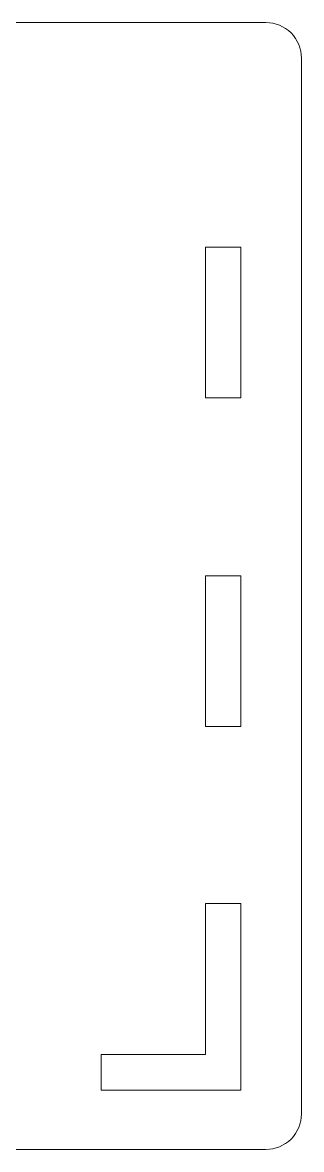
# Model space of a CAD drawing. Header units: centimetres. Extents: x -235 to -122, y -83 to 91.
# Drawn here: x -164.18 to -161.71, y 47.04 to 57.02 of the extents above; entities that cross this region are included whole.
import ezdxf

# ---------------------------------------------------------------- set-up
doc = ezdxf.new("R2010")
doc.units = ezdxf.units.CM
doc.header["$MEASUREMENT"] = 0
doc.layers.add('layer 1', color=7, linetype='Continuous')

msp = doc.modelspace()

# ---------------------------------------------------------------- linework, layer by layer
at = {"layer": 'layer 1', "lineweight": 9}
for points, knots in [([(-218.20495, 47.04186), (-218.20495, 47.04186), (-162.02995, 47.04186), (-162.02995, 47.04186), (-162.02995, 47.04186), (-161.94636, 47.04192), (-161.8662, 47.07517), (-161.80713, 47.13432), (-161.80713, 47.13432), (-161.74806, 47.19347), (-161.7149, 47.27326), (-161.71495, 47.35686), (-161.71495, 47.35686), (-161.71495, 47.35686), (-161.71495, 56.70186), (-161.71495, 56.70186), (-161.71495, 56.70186), (-161.715, 56.78545), (-161.74827, 56.86561), (-161.80741, 56.92468), (-161.80741, 56.92468), (-161.86656, 56.98376), (-161.94636, 57.01692), (-162.02995, 57.01686), (-162.02995, 57.01686), (-162.02995, 57.01686), (-218.20495, 57.01686), (-218.20495, 57.01686), (-218.20495, 57.01686), (-218.28855, 57.01681), (-218.36869, 56.98355), (-218.42777, 56.9244), (-218.42777, 56.9244), (-218.48684, 56.86525), (-218.52, 56.78545), (-218.51995, 56.70186), (-218.51995, 56.70186), (-218.51995, 56.70186), (-218.51995, 47.35686), (-218.51995, 47.35686), (-218.51995, 47.35686), (-218.51989, 47.27326), (-218.48664, 47.19312), (-218.42748, 47.13404), (-218.42748, 47.13404), (-218.36834, 47.07497), (-218.28855, 47.04181), (-218.20495, 47.04186)], [0, 0, 0, 0, 0.0769231, 0.0769231, 0.0769231, 0.0769231, 0.1538462, 0.1538462, 0.1538462, 0.1538462, 0.2307692, 0.2307692, 0.2307692, 0.2307692, 0.3076923, 0.3076923, 0.3076923, 0.3076923, 0.3846154, 0.3846154, 0.3846154, 0.3846154, 0.4615385, 0.4615385, 0.4615385, 0.4615385, 0.5384615, 0.5384615, 0.5384615, 0.5384615, 0.6153846, 0.6153846, 0.6153846, 0.6153846, 0.6923077, 0.6923077, 0.6923077, 0.6923077, 0.7692308, 0.7692308, 0.7692308, 0.7692308, 0.8461538, 0.8461538, 0.8461538, 0.8461538, 1, 1, 1, 1]), ([(-162.56542, 55.02936), (-162.56542, 55.02936), (-162.56542, 53.69436), (-162.56542, 53.69436), (-162.56542, 53.69436), (-162.56542, 53.69436), (-162.25042, 53.69436), (-162.25042, 53.69436), (-162.25042, 53.69436), (-162.25042, 53.69436), (-162.25042, 55.02936), (-162.25042, 55.02936), (-162.25042, 55.02936), (-162.25042, 55.02936), (-162.56542, 55.02936), (-162.56542, 55.02936)], [0, 0, 0, 0, 0.2, 0.2, 0.2, 0.2, 0.4, 0.4, 0.4, 0.4, 0.6, 0.6, 0.6, 0.6, 1, 1, 1, 1]), ([(-162.56542, 52.11936), (-162.56542, 52.11936), (-162.56542, 50.78436), (-162.56542, 50.78436), (-162.56542, 50.78436), (-162.56542, 50.78436), (-162.25042, 50.78436), (-162.25042, 50.78436), (-162.25042, 50.78436), (-162.25042, 50.78436), (-162.25042, 52.11936), (-162.25042, 52.11936), (-162.25042, 52.11936), (-162.25042, 52.11936), (-162.56542, 52.11936), (-162.56542, 52.11936)], [0, 0, 0, 0, 0.2, 0.2, 0.2, 0.2, 0.4, 0.4, 0.4, 0.4, 0.6, 0.6, 0.6, 0.6, 1, 1, 1, 1]), ([(-162.56542, 49.21986), (-162.56542, 49.21986), (-162.25042, 49.21986), (-162.25042, 49.21986), (-162.25042, 49.21986), (-162.25042, 49.21986), (-162.25042, 47.88186), (-162.25042, 47.88186), (-162.25042, 47.88186), (-162.25042, 47.88186), (-162.25045, 47.88186), (-162.25045, 47.88186), (-162.25045, 47.88186), (-162.25045, 47.88186), (-162.25045, 47.56686), (-162.25045, 47.56686), (-162.25045, 47.56686), (-162.25045, 47.56686), (-163.48945, 47.56686), (-163.48945, 47.56686), (-163.48945, 47.56686), (-163.48945, 47.56686), (-163.48945, 47.88186), (-163.48945, 47.88186), (-163.48945, 47.88186), (-163.48945, 47.88186), (-162.56542, 47.88186), (-162.56542, 47.88186), (-162.56542, 47.88186), (-162.56542, 47.88186), (-162.56542, 49.21986), (-162.56542, 49.21986)], [0, 0, 0, 0, 0.1111111, 0.1111111, 0.1111111, 0.1111111, 0.2222222, 0.2222222, 0.2222222, 0.2222222, 0.3333333, 0.3333333, 0.3333333, 0.3333333, 0.4444444, 0.4444444, 0.4444444, 0.4444444, 0.5555556, 0.5555556, 0.5555556, 0.5555556, 0.6666667, 0.6666667, 0.6666667, 0.6666667, 0.7777778, 0.7777778, 0.7777778, 0.7777778, 1, 1, 1, 1])]:
    msp.add_open_spline(points, degree=3, knots=knots, dxfattribs=at)

doc.saveas('drawing.dxf')
